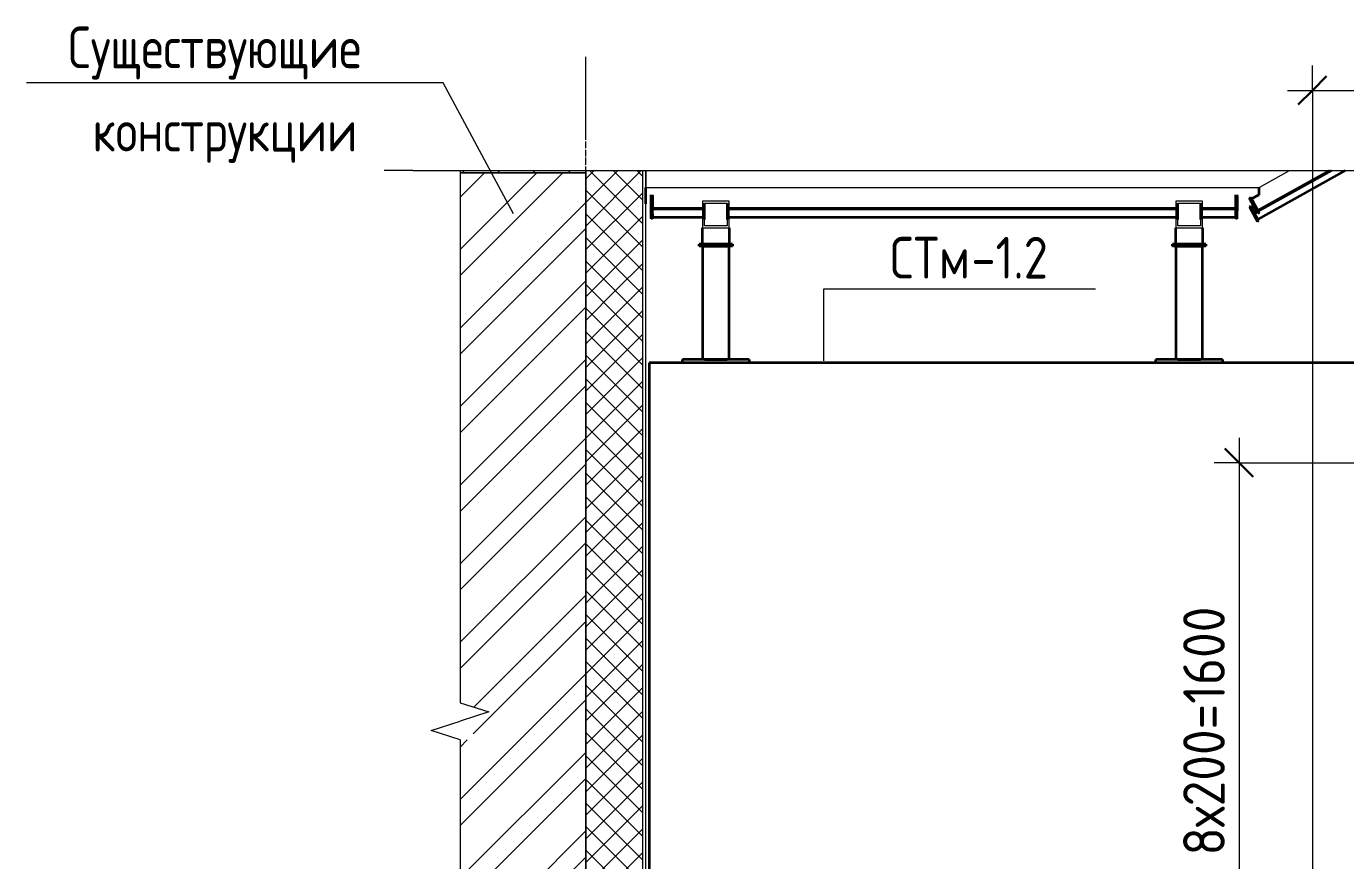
# Model space of a CAD drawing. Header units: millimetres. Extents: x -24739 to 22705, y -5184 to 8174.
# Drawn here: x -16324 to -12366, y -2364 to 140 of the extents above; entities that cross this region are included whole.
import ezdxf

# ---------------------------------------------------------------- set-up
doc = ezdxf.new("R2010")
doc.units = ezdxf.units.MM
doc.linetypes.add('02 Штрихпунктирная _20 мм_', pattern=[25, 20, -2.5, 0, -2.5])
for name, color, linetype, lineweight in [('AA_Dim', 7, 'Continuous', 9), ('AA_Dim-50', 7, 'Continuous', 9), ('AA_Oformlenie', 7, 'Continuous', 9), ('AA_Vinoska', 7, 'Continuous', 9), ('AF_Balki', 7, 'Continuous', 20), ('AF_Perekritie', 7, 'Continuous', 60), ('AF_Perekritie_Опалубка', 253, 'Continuous', 20), ('AF_Perekritie_Опалубка_Существующая', 253, 'Continuous', 20), ('AF_Pokritie', 7, 'Continuous', 9), ('AF_Stena', 7, 'Continuous', 60), ('AF_Stena_Опалубка', 253, 'Continuous', 20), ('AF_Stena_Опалубка_Существующая', 253, 'Continuous', 20), ('KR_Colonna_KG', 7, 'Continuous', 20), ('KR_Detal', 7, 'Continuous', 20), ('Оси', 7, 'Continuous', 9)]:
    doc.layers.add(name, color=color, linetype=linetype, lineweight=lineweight)
doc.styles.add('GOST Common', font='GOST_Common.ttf', dxfattribs={"width": 0.85, "height": 125})
doc.styles.add('ISOCPEUR', font='isocpeur.TTF', dxfattribs={"width": 0.85, "height": 125})
doc.styles.add('ISOCPEUR_3', font='isocpeur.TTF', dxfattribs={"width": 0.9, "height": 125})
doc.dimstyles.new('00_Точн_3_знака__прозр__1', dxfattribs={"dimscale": 304.8, "dimtxt": 125.344371, "dimasz": 0.278871, "dimexe": 0.246063, "dimexo": 0.164042, "dimgap": 0.016404, "dimtad": 1, "dimdec": 3, "dimrnd": 0.001, "dimdsep": 46, "dimtxsty": 'ISOCPEUR_3', "dimblk1": 'OBLIQUE', "dimblk2": 'OBLIQUE', "dimsah": 1, "dimcen": 0.09, "dimdle": 0.246063, "dimazin": 0, "dimtfac": 1, "dimtdec": 4, "dimtix": 1, "dimtmove": 0, "dimatfit": 3, "dimfxl": 1, "dimtvp": 1, "dimtolj": 1, "dimtzin": 0, "dimlwd": 18, "dimlwe": 18, "dimarcsym": 2})
pattern_1 = [(45, (-11728.543, -300), (-35.35534, 35.35534), []), (135, (-11728.543, -300), (-35.35534, -35.35534), [])]

# ---------------------------------------------------------------- blocks, each defined once
blk = doc.blocks.new('Лестница - Лестница-3665978-КР_РЗ_Опл_1')
at = {"layer": 'AF_Perekritie', "lineweight": 9}
h = blk.add_hatch(dxfattribs=at)
h.set_pattern_fill('FP_4', color=256, style=0, pattern_type=2)
h.set_pattern_definition([(45, (-3932.58, -300), (-112.253, 112.253), []), (45, (-3820.32, -300), (-112.253, 112.253), [198.437, -39.687, 1.676, -38.011])])
h.paths.add_polyline_path([(-4369.6, -3010), (-2270, -1612.2), (-2270, -1592.2), (-1970, -1592.2), (-1970, -1170), (-2270, -1170), (-2270, -1370), (-2570, -1370), (-2570, -1570), (-2870, -1570), (-2870, -1770), (-3170, -1770), (-3170, -1970), (-3470, -1970), (-3470, -2170), (-3770, -2170), (-3770, -2370), (-4070, -2370), (-4070, -2570), (-4370, -2570), (-4370, -2770), (-4670, -2770), (-4670, -2990), (-4390, -2990), (-4390, -3010)])
at = {"layer": 'AF_Perekritie'}
for p, q in [((-1970, -1170), (-2270, -1170)), ((-2270, -1170), (-2270, -1370)), ((-1970, -1612.2), (-1970, -1170)), ((-2270, -1370), (-2570, -1370)), ((-2570, -1370), (-2570, -1570)), ((-2570, -1570), (-2870, -1570)), ((-2870, -1570), (-2870, -1770)), ((-4369.6, -3010), (-2270, -1612.2)), ((-2870, -1770), (-3170, -1770)), ((-3170, -1770), (-3170, -1970)), ((-3170, -1970), (-3470, -1970)), ((-3470, -1970), (-3470, -2170)), ((-3470, -2170), (-3770, -2170)), ((-3770, -2170), (-3770, -2370)), ((-3770, -2370), (-4070, -2370)), ((-4070, -2370), (-4070, -2570)), ((-4070, -2570), (-4370, -2570)), ((-4370, -2570), (-4370, -2770)), ((-4670, -2770), (-4670, -2990)), ((-4370, -2770), (-4670, -2770)), ((-4390, -3010), (-4369.6, -3010))]:
    blk.add_line(p, q, dxfattribs=at)
blk = doc.blocks.new('253_Профиль гнутый сварной квадратный _НесКаркас_Балка_ - Балка_40х4-4135800-КР_РЗ_Опл_1')
at = {"layer": 'AF_Balki', "color": 31, "lineweight": 35}
for p, q in [((-4833.7, -439.6), (-4570.5, -293.2)), ((-4845.4, -400.4), (-4853.1, -404.7)), ((-4833.7, -439.6), (-4853.1, -404.7)), ((-4837.6, -432.5), (-4835.5, -436.3))]:
    blk.add_line(p, q, dxfattribs=at)
blk = doc.blocks.new('354_Прокат Лист _НесКаркас_РабПлоск_ - 354_Прокат Лист _НесКаркас_РабПлоск_-4017006-КР_РЗ_Опл_1')
at = {"layer": 'AF_Balki', "color": 31, "lineweight": 35}
for p, q in [((-4855.6, -400.1), (-4859.1, -402)), ((-4859.1, -402), (-4834.9, -445.6)), ((-4831.4, -443.7), (-4855.6, -400.1)), ((-4834.9, -445.6), (-4831.4, -443.7)), ((-4834.9, -445.6), (-4834.6, -446.2)), ((-4831.1, -444.2), (-4831.4, -443.7))]:
    blk.add_line(p, q, dxfattribs=at)
blk = doc.blocks.new('253_Профиль гнутый сварной квадратный _НесКаркас_Балка_ - Балка_40х4-4135801-КР_РЗ_Опл_1')
at = {"layer": 'AF_Balki', "color": 31, "lineweight": 35}
for p, q in [((-6650, -432.5), (-6650, -392.6)), ((-4900, -392.6), (-4900, -432.5)), ((-6650, -422.5), (-6650, -428.8)), ((-6650, -432.5), (-6500, -432.5)), ((-6420, -432.5), (-5080, -432.5)), ((-5000, -432.5), (-4900, -432.5)), ((-4900, -428.8), (-4900, -422.5))]:
    blk.add_line(p, q, dxfattribs=at)
blk = doc.blocks.new('354_Прокат Лист _НесКаркас_РабПлоск_ - 354_Прокат Лист _НесКаркас_РабПлоск_-V1-КР_РЗ_Опл_1')
at = {"layer": 'AF_Balki', "color": 31, "lineweight": 35}
for p, q in [((-4900, -437.2), (-4900, -392.6)), ((-4896, -437.2), (-4896, -392.6)), ((-4896, -437.2), (-4900, -437.2)), ((-4900, -437.2), (-4900, -437.8)), ((-4896, -437.8), (-4896, -437.2))]:
    blk.add_line(p, q, dxfattribs=at)
blk = doc.blocks.new('354_Прокат Лист _НесКаркас_РабПлоск_ - 354_Прокат Лист _НесКаркас_РабПлоск_-4002182-КР_РЗ_Опл_1')
at = {"layer": 'AF_Balki', "color": 31, "lineweight": 35}
for p, q in [((-2270, -870), (-2270, -860)), ((-2070, -860), (-2270, -860)), ((-2070, -870), (-2270, -870)), ((-2070, -860), (-2070, -870))]:
    blk.add_line(p, q, dxfattribs=at)
blk = doc.blocks.new('253_Профиль гнутый сварной квадратный _НесКаркас_Балка_ - Балка_80х6-4080235-КР_РЗ_Опл_1')
at = {"layer": 'AF_Balki', "color": 254}
for p, q in [((-5080, -384.9), (-5080, -465)), ((-5000, -384.9), (-5080, -384.9)), ((-5074, -459), (-5074, -390.9)), ((-5074, -390.9), (-5006, -390.9)), ((-5006, -390.9), (-5006, -459)), ((-5000, -465), (-5000, -384.9)), ((-5080, -465), (-5000, -465)), ((-5006, -459), (-5074, -459))]:
    blk.add_line(p, q, dxfattribs=at)
at = {"layer": 'AF_Balki', "color": 31, "lineweight": 35}
for p, q in [((-5074, -439.9), (-5074, -390.9)), ((-5006, -390.9), (-5006, -439.9)), ((-5080, -513.6), (-5080, -465)), ((-5000, -465), (-5000, -513.6))]:
    blk.add_line(p, q, dxfattribs=at)
blk = doc.blocks.new('354_Прокат Лист _НесКаркас_РабПлоск_ - 354_Прокат Лист _НесКаркас_РабПлоск_-V2-КР_РЗ_Опл_1')
at = {"layer": 'AF_Balki', "color": 31, "lineweight": 35}
for p, q in [((-5090, -519.6), (-5090, -513.6)), ((-4990, -513.6), (-5090, -513.6)), ((-4990, -513.6), (-4990, -519.6)), ((-4990, -519.6), (-5090, -519.6))]:
    blk.add_line(p, q, dxfattribs=at)
blk = doc.blocks.new('253_Профиль гнутый сварной квадратный _НесКаркас_Балка_ - Балка_80х6-4080535-КР_РЗ_Опл_1')
at = {"layer": 'AF_Balki', "color": 254}
for p, q in [((-6500, -384.9), (-6500, -465)), ((-6420, -384.9), (-6500, -384.9)), ((-6494, -459), (-6494, -390.9)), ((-6494, -390.9), (-6426, -390.9)), ((-6426, -390.9), (-6426, -459)), ((-6420, -465), (-6420, -384.9)), ((-6500, -465), (-6420, -465)), ((-6426, -459), (-6494, -459))]:
    blk.add_line(p, q, dxfattribs=at)
at = {"layer": 'AF_Balki', "color": 31, "lineweight": 35}
for p, q in [((-6494, -439.9), (-6494, -390.9)), ((-6426, -390.9), (-6426, -439.9)), ((-6500, -513.6), (-6500, -465)), ((-6420, -465), (-6420, -513.6))]:
    blk.add_line(p, q, dxfattribs=at)
blk = doc.blocks.new('253_Профиль гнутый сварной квадратный _НесКаркас_Балка_ - Балка_40х4-4135802-КР_РЗ_Опл_1')
at = {"layer": 'AF_Balki', "color": 31, "lineweight": 35}
for p, q in [((-4833.7, -413.2), (-4617.9, -293.2)), ((-4612.7, -293.2), (-4832.4, -415.4)), ((-4831.9, -366.6), (-4853.1, -378.4)), ((-4833.7, -413.2), (-4853.1, -378.4)), ((-4853.1, -378.4), (-4851.8, -380.6)), ((-4851.8, -380.6), (-4832.4, -415.4)), ((-4851, -382.1), (-4835.5, -410)), ((-4850, -383.8), (-4851, -382.1)), ((-4834.5, -411.7), (-4850, -383.8)), ((-4835.5, -410), (-4834.5, -411.7)), ((-4832.4, -415.4), (-4833.7, -413.2))]:
    blk.add_line(p, q, dxfattribs=at)
blk = doc.blocks.new('354_Прокат Лист _НесКаркас_РабПлоск_ - 354_Прокат Лист _НесКаркас_РабПлоск_-V3-КР_РЗ_Опл_1')
at = {"layer": 'AF_Balki', "color": 31, "lineweight": 35}
for p, q in [((-4855.6, -373.7), (-4859.1, -375.7)), ((-4859.1, -375.7), (-4834.9, -419.3)), ((-4857.6, -378.4), (-4859.1, -375.7)), ((-4833.4, -422), (-4857.6, -378.4)), ((-4831.4, -417.3), (-4855.6, -373.7)), ((-4854.1, -376.5), (-4855.6, -373.7)), ((-4854.1, -376.5), (-4829.9, -420.1)), ((-4834.9, -419.3), (-4831.4, -417.3)), ((-4834.9, -419.3), (-4833.4, -422)), ((-4829.9, -420.1), (-4833.4, -422)), ((-4829.9, -420.1), (-4831.4, -417.3))]:
    blk.add_line(p, q, dxfattribs=at)
blk = doc.blocks.new('253_Профиль гнутый сварной квадратный _НесКаркас_Балка_ - Балка_40х4-4135805-КР_РЗ_Опл_1')
at = {"layer": 'AF_Balki', "color": 31, "lineweight": 35}
for p, q in [((-6650, -406.2), (-6650, -366.3)), ((-6650, -367.8), (-6650, -369)), ((-6650, -369), (-6650, -408.9)), ((-6650, -370.6), (-6650, -402.5)), ((-6650, -372.7), (-6650, -370.6)), ((-6650, -404.6), (-6650, -372.7)), ((-4900, -366.3), (-4900, -406.2)), ((-4900, -369), (-4900, -367.8)), ((-4900, -408.9), (-4900, -369)), ((-4900, -370.6), (-4900, -372.7)), ((-4900, -402.5), (-4900, -370.6)), ((-4900, -372.7), (-4900, -404.6)), ((-6650, -402.5), (-6650, -404.6)), ((-6650, -408.9), (-6650, -406.2)), ((-6650, -406.2), (-6500, -406.2)), ((-6500, -408.9), (-6650, -408.9)), ((-6420, -406.2), (-5080, -406.2)), ((-5080, -408.9), (-6420, -408.9)), ((-5000, -406.2), (-4900, -406.2)), ((-4900, -408.9), (-5000, -408.9)), ((-4900, -404.6), (-4900, -402.5)), ((-4900, -406.2), (-4900, -408.9))]:
    blk.add_line(p, q, dxfattribs=at)
blk = doc.blocks.new('354_Прокат Лист _НесКаркас_РабПлоск_ - 354_Прокат Лист _НесКаркас_РабПлоск_-V4-КР_РЗ_Опл_1')
at = {"layer": 'AF_Balki', "color": 31, "lineweight": 35}
for p, q in [((-4900, -410.9), (-4900, -366.3)), ((-4900, -414.2), (-4900, -369)), ((-4896, -410.9), (-4896, -366.3)), ((-4896, -369), (-4896, -414.2)), ((-4896, -410.9), (-4900, -410.9)), ((-4900, -410.9), (-4900, -414.2)), ((-4900, -414.2), (-4896, -414.2)), ((-4896, -414.2), (-4896, -410.9))]:
    blk.add_line(p, q, dxfattribs=at)
blk = doc.blocks.new('354_Анкер клиновой _СоедНесК_РабПлоск_ - M12x120_20-V6-КР_РЗ_Опл_1')
at = {"layer": 'KR_Detal', "color": 254}
for p, q in [((-4986, -857.5), (-4986, -860)), ((-4986, -857.5), (-4980, -857.5)), ((-4983.2, -857.5), (-4985.8, -857.5)), ((-4980, -857.5), (-4983, -857.5)), ((-4980, -857.5), (-4974, -857.5)), ((-4974.2, -857.5), (-4980, -857.5)), ((-4974, -860), (-4974, -857.5))]:
    blk.add_line(p, q, dxfattribs=at)
blk = doc.blocks.new('354_Анкер клиновой _СоедНесК_РабПлоск_ - M12x120_20-V7-КР_РЗ_Опл_1')
at = {"layer": 'KR_Detal', "color": 254}
for p, q in [((-5106, -857.5), (-5106, -860)), ((-5106, -857.5), (-5100, -857.5)), ((-5100, -857.5), (-5105.8, -857.5)), ((-5100, -857.5), (-5094, -857.5)), ((-5095.8, -857.5), (-5100, -857.5)), ((-5094.2, -857.5), (-5095.5, -857.5)), ((-5094, -860), (-5094, -857.5))]:
    blk.add_line(p, q, dxfattribs=at)
blk = doc.blocks.new('354_Анкер клиновой _СоедНесК_РабПлоск_ - M12x120_20-3827929-КР_РЗ_Опл_1')
at = {"layer": 'KR_Detal', "color": 254}
for p, q in [((-2116, -857.5), (-2116, -860)), ((-2116, -857.5), (-2110, -857.5)), ((-2110, -857.5), (-2115.8, -857.5)), ((-2110, -857.5), (-2104, -857.5)), ((-2104.2, -857.5), (-2110, -857.5)), ((-2104, -860), (-2104, -857.5))]:
    blk.add_line(p, q, dxfattribs=at)
blk = doc.blocks.new('354_Анкер клиновой _СоедНесК_РабПлоск_ - M12x120_20-3843482-КР_РЗ_Опл_1')
at = {"layer": 'KR_Detal', "color": 254}
for p, q in [((-2236, -857.5), (-2236, -860)), ((-2236, -857.5), (-2230, -857.5)), ((-2230, -857.5), (-2235.8, -857.5)), ((-2230, -857.5), (-2224, -857.5)), ((-2224.2, -857.5), (-2230, -857.5)), ((-2224, -860), (-2224, -857.5))]:
    blk.add_line(p, q, dxfattribs=at)
blk = doc.blocks.new('011_ЛинияОбрыва _ЭлУзла_Линия_ - Тип 1-4040351-КР_РЗ_Опл_1')
at = {"layer": 'AA_Oformlenie'}
for p, q in [((-7226.9, -293.2), (-7226.9, -1890)), ((-7226.9, -2001.3), (-7226.9, -3810))]:
    blk.add_line(p, q, dxfattribs=at)
blk = doc.blocks.new('011_ЛинияОбрыва _ЭлУзла_Линия_ - Тип 1-4039154-КР_РЗ_Опл_1')
at = {"layer": 'AA_Oformlenie'}
blk.add_line((-7368.4, -293.2), (-3945.1, -293.2), dxfattribs=at)
blk = doc.blocks.new('DIMBLOCK16-КР_РЗ_Опл_1')
at = {"layer": 'AA_Dim-50', "lineweight": 18}
for p, q in [((-12466, -52.5), (-12466, 22.5)), ((-9766, -52.5), (-9766, 22.5)), ((-12541, -52.5), (-9691, -52.5)), ((-12466, -52.5), (-12466, -2720)), ((-9766, -52.5), (-9766, -1120))]:
    blk.add_line(p, q, dxfattribs=at)
at = {"layer": 'AA_Dim-50', "lineweight": 30}
for p, q in [((-12466, -52.5), (-12423.5, -10)), ((-9766, -52.5), (-9723.5, -10)), ((-12466, -52.5), (-12508.5, -95)), ((-9766, -52.5), (-9808.5, -95))]:
    blk.add_line(p, q, dxfattribs=at)
at = {"layer": 'AA_Dim-50', "color": 0, "lineweight": 18, "insert": (-11506.2, 115.3), "char_height": 125, "width": 936.535, "attachment_point": 1, "line_spacing_factor": 1.135194, "style": 'ISOCPEUR_3'}
blk.add_mtext('9х300=2700', dxfattribs=at)
blk = doc.blocks.new('_None')
blk = doc.blocks.new('010_Текст с выноской - Текст 2 строки-4009738-КР_РЗ_Опл_1')
at = {"layer": 'AA_Vinoska'}
blk.add_line((-7278.2, -30), (-8528.2, -30), dxfattribs=at)
blk = doc.blocks.new('DIMBLOCK20-КР_РЗ_Опл_1')
at = {"layer": 'AA_Dim-50', "lineweight": 18}
for p, q in [((-12685.7, -1095), (-12685.7, -2770)), ((-12685.7, -1170), (-12760.7, -1170)), ((-12685.7, -1170), (-10116, -1170)), ((-12685.7, -2770), (-12760.7, -2770)), ((-12685.7, -2770), (-12516, -2770)), ((-12685.7, -3010), (-12760.7, -3010)), ((-12685.7, -3010), (-12675.6, -3010))]:
    blk.add_line(p, q, dxfattribs=at)
at = {"layer": 'AA_Dim-50', "lineweight": 30}
for p, q in [((-12685.7, -1170), (-12728.2, -1127.5)), ((-12685.7, -1170), (-12643.2, -1212.5)), ((-12685.7, -2770), (-12728.2, -2727.5)), ((-12685.7, -2770), (-12643.2, -2812.5)), ((-12685.7, -3010), (-12728.2, -2967.5)), ((-12685.7, -3010), (-12643.2, -3052.5))]:
    blk.add_line(p, q, dxfattribs=at)
at = {"layer": 'AA_Dim-50', "color": 0, "lineweight": 18, "insert": (-12853.6, -2348.4), "char_height": 125, "width": 908.155, "attachment_point": 1, "rotation": 90, "line_spacing_factor": 1.135194, "style": 'ISOCPEUR_3'}
blk.add_mtext('8х200=1600', dxfattribs=at)
blk = doc.blocks.new('044_М_Универсальная с полкой - Марка-3031129-КР_РЗ_Опл_1')
at = {"layer": 'AA_Vinoska'}
blk.add_line((-6170.5, -2739.8), (-5420.5, -2739.8), dxfattribs=at)

msp = doc.modelspace()

# ---------------------------------------------------------------- hatches: boundary and pattern name
at = {"layer": 'AF_Perekritie', "lineweight": 9}
h = msp.add_hatch(dxfattribs=at)
h.set_pattern_fill('FP_10', color=9, style=0, pattern_type=2)
h.set_pattern_definition([(45, (-11728.54, -300), (-53.033, 53.033), [])])
h.paths.add_polyline_path([(-14645.9659, -300), (-14645.9659, -293.2355), (-15022.9123, -293.2355), (-15022.9123, -300)])
at = {"layer": 'AF_Stena', "lineweight": 9}
h = msp.add_hatch(dxfattribs=at)
h.set_pattern_fill('FP_7', color=9, style=0, pattern_type=2)
h.set_pattern_definition([(45, (-11728.54, -300), (-117.8655, 117.8655), []), (45, (-11649.97, -300), (-117.8655, 117.8655), [])])
h.paths.add_polyline_path([(-15022.9123, -2910), (-14645.9659, -2910), (-14645.9659, -300), (-15022.9123, -300), (-15022.9123, -1890), (-14936.3098, -1917.5), (-15022.9123, -1945), (-14983.6596, -1945), (-14983.6596, -2001.3087), (-15022.9123, -2001.3087), (-15022.9123, -2063.8277)])
h = msp.add_hatch(dxfattribs=at)
h.set_pattern_fill('FP_8', color=9, style=0, pattern_type=2)
h.set_pattern_definition(pattern_1)
h.paths.add_polyline_path([(-14475.9659, -650), (-14475.9659, -293.2355), (-14645.9659, -293.2355), (-14645.9659, -650)])
h = msp.add_hatch(dxfattribs=at)
h.set_pattern_fill('FP_8', color=9, style=0, pattern_type=2)
h.set_pattern_definition(pattern_1)
h.paths.add_polyline_path([(-14475.9659, -3210), (-14475.9659, -650), (-14645.9659, -650), (-14645.9659, -3210)])

# ---------------------------------------------------------------- linework, layer by layer
at = {"layer": 'AA_Vinoska'}
for p, q in [((-14863.203, -423.3252), (-15074.2148, -30)), ((-15164.3941, -293.2355), (-15250.3459, -293.2355)), ((-13931.8687, -647.9072), (-13866.5638, -647.9072)), ((-13931.8687, -863.9156), (-13931.8687, -647.9072)), ((-15022.9123, -1890), (-14936.3098, -1917.5)), ((-14936.3098, -1917.5), (-15022.9123, -1945)), ((-15109.5625, -1973.1543), (-15022.9123, -1945)), ((-15022.9123, -2001.3087), (-15109.5625, -1973.1543))]:
    msp.add_line(p, q, dxfattribs=at)
at = {"layer": 'AF_Perekritie_Опалубка_Существующая', "color": 254}
for p, q in [((-15022.9123, -300), (-14645.9659, -300)), ((-14645.9659, -300), (-14645.9659, -293.2355))]:
    msp.add_line(p, q, dxfattribs=at)
at = {"layer": 'AF_Pokritie', "color": 254, "lineweight": 20}
for p, q in [((-14465.9659, -293.2355), (-14465.9659, -343.9463)), ((-12625.9659, -343.9463), (-12534.7933, -293.2355)), ((-14465.9659, -343.9463), (-12625.9659, -343.9463))]:
    msp.add_line(p, q, dxfattribs=at)
at = {"layer": 'AF_Pokritie', "color": 31, "lineweight": 35}
for p, q in [((-14465.9659, -392.9877), (-14465.9659, -343.9463)), ((-12625.9659, -366.5584), (-12625.9659, -343.9463))]:
    msp.add_line(p, q, dxfattribs=at)
at = {"layer": 'AF_Stena_Опалубка', "lineweight": 35}
for p, q in [((-9765.9659, -870), (-14455.9659, -870)), ((-14455.9659, -870), (-14455.9659, -3010))]:
    msp.add_line(p, q, dxfattribs=at)
at = {"layer": 'AF_Stena_Опалубка_Существующая', "color": 254}
for p, q in [((-14645.9659, -300), (-15022.9123, -300)), ((-14645.9659, -293.2355), (-14645.9659, -650)), ((-14645.9659, -2910), (-14645.9659, -300)), ((-14475.9659, -293.2355), (-14475.9659, -650)), ((-14465.9659, -650), (-14465.9659, -293.2355)), ((-14645.9659, -650), (-14645.9659, -3210)), ((-14475.9659, -650), (-14475.9659, -3210)), ((-14465.9659, -3210), (-14465.9659, -650))]:
    msp.add_line(p, q, dxfattribs=at)
at = {"layer": 'KR_Colonna_KG', "color": 31, "lineweight": 35}
for p, q in [((-14295.9659, -519.6383), (-14215.9659, -519.6383)), ((-14295.9659, -519.6383), (-14295.9659, -860)), ((-14221.9659, -519.6383), (-14289.9659, -519.6383)), ((-14215.9659, -860), (-14215.9659, -519.6383)), ((-12875.9659, -519.6383), (-12795.9659, -519.6383)), ((-12875.9659, -519.6383), (-12875.9659, -860)), ((-12801.9659, -519.6383), (-12869.9659, -519.6383)), ((-12795.9659, -860), (-12795.9659, -519.6383)), ((-14215.9659, -860), (-14295.9659, -860)), ((-14289.9659, -860), (-14221.9659, -860)), ((-12795.9659, -860), (-12875.9659, -860)), ((-12869.9659, -860), (-12801.9659, -860))]:
    msp.add_line(p, q, dxfattribs=at)
at = {"layer": 'Оси'}
msp.add_line((-14645.9659, -201.3726), (-14645.9659, 48.6274), dxfattribs=at)
at = {"layer": 'Оси', "linetype": '02 Штрихпунктирная _20 мм_'}
msp.add_line((-14645.9659, -4216.6588), (-14645.9659, -201.3726), dxfattribs=at)

# ---------------------------------------------------------------- block references
at = {"layer": 'AA_Oformlenie'}
for name in ['011_ЛинияОбрыва _ЭлУзла_Линия_ - Тип 1-4039154-КР_РЗ_Опл_1', '011_ЛинияОбрыва _ЭлУзла_Линия_ - Тип 1-4040351-КР_РЗ_Опл_1']:
    msp.add_blockref(name, (-7795.9659, 0), dxfattribs=at)
at = {"layer": 'AA_Vinoska'}
for name, p in [('010_Текст с выноской - Текст 2 строки-4009738-КР_РЗ_Опл_1', (-7795.9659, 0)), ('044_М_Универсальная с полкой - Марка-3031129-КР_РЗ_Опл_1', (-7696.0176, 2091.9068))]:
    msp.add_blockref(name, p, dxfattribs=at)
at = {"layer": 'AF_Balki', "color": 31, "lineweight": 35}
for name, p in [('253_Профиль гнутый сварной квадратный _НесКаркас_Балка_ - Балка_40х4-4135800-КР_РЗ_Опл_1', (-7795.9659, 0)), ('253_Профиль гнутый сварной квадратный _НесКаркас_Балка_ - Балка_40х4-4135802-КР_РЗ_Опл_1', (-7795.9659, 0)), ('354_Прокат Лист _НесКаркас_РабПлоск_ - 354_Прокат Лист _НесКаркас_РабПлоск_-V4-КР_РЗ_Опл_1', (-9549.9659, 0)), ('354_Прокат Лист _НесКаркас_РабПлоск_ - 354_Прокат Лист _НесКаркас_РабПлоск_-V1-КР_РЗ_Опл_1', (-9549.9659, 0)), ('253_Профиль гнутый сварной квадратный _НесКаркас_Балка_ - Балка_40х4-4135805-КР_РЗ_Опл_1', (-7795.9659, 0)), ('253_Профиль гнутый сварной квадратный _НесКаркас_Балка_ - Балка_40х4-4135801-КР_РЗ_Опл_1', (-7795.9659, 0)), ('253_Профиль гнутый сварной квадратный _НесКаркас_Балка_ - Балка_80х6-4080535-КР_РЗ_Опл_1', (-7795.9659, 0)), ('253_Профиль гнутый сварной квадратный _НесКаркас_Балка_ - Балка_80х6-4080235-КР_РЗ_Опл_1', (-7795.9659, 0)), ('354_Прокат Лист _НесКаркас_РабПлоск_ - 354_Прокат Лист _НесКаркас_РабПлоск_-V4-КР_РЗ_Опл_1', (-7795.9659, 0)), ('354_Прокат Лист _НесКаркас_РабПлоск_ - 354_Прокат Лист _НесКаркас_РабПлоск_-V1-КР_РЗ_Опл_1', (-7795.9659, 0)), ('354_Прокат Лист _НесКаркас_РабПлоск_ - 354_Прокат Лист _НесКаркас_РабПлоск_-V3-КР_РЗ_Опл_1', (-7795.9659, 0)), ('354_Прокат Лист _НесКаркас_РабПлоск_ - 354_Прокат Лист _НесКаркас_РабПлоск_-4017006-КР_РЗ_Опл_1', (-7795.9659, 0)), ('354_Прокат Лист _НесКаркас_РабПлоск_ - 354_Прокат Лист _НесКаркас_РабПлоск_-V2-КР_РЗ_Опл_1', (-9215.9659, 0)), ('354_Прокат Лист _НесКаркас_РабПлоск_ - 354_Прокат Лист _НесКаркас_РабПлоск_-V2-КР_РЗ_Опл_1', (-7795.9659, 0)), ('354_Прокат Лист _НесКаркас_РабПлоск_ - 354_Прокат Лист _НесКаркас_РабПлоск_-4002182-КР_РЗ_Опл_1', (-12085.9659, 0)), ('354_Прокат Лист _НесКаркас_РабПлоск_ - 354_Прокат Лист _НесКаркас_РабПлоск_-4002182-КР_РЗ_Опл_1', (-10665.9659, 0))]:
    msp.add_blockref(name, p, dxfattribs=at)
at = {"layer": 'AF_Perekritie_Опалубка', "lineweight": 35}
msp.add_blockref('Лестница - Лестница-3665978-КР_РЗ_Опл_1', (-7795.9659, 0), dxfattribs=at)
at = {"layer": 'KR_Detal', "color": 254}
for name, p in [('354_Анкер клиновой _СоедНесК_РабПлоск_ - M12x120_20-3843482-КР_РЗ_Опл_1', (-12085.9659, 0)), ('354_Анкер клиновой _СоедНесК_РабПлоск_ - M12x120_20-3827929-КР_РЗ_Опл_1', (-12085.9659, 0)), ('354_Анкер клиновой _СоедНесК_РабПлоск_ - M12x120_20-V7-КР_РЗ_Опл_1', (-7795.9659, 0)), ('354_Анкер клиновой _СоедНесК_РабПлоск_ - M12x120_20-V6-КР_РЗ_Опл_1', (-7795.9659, 0))]:
    msp.add_blockref(name, p, dxfattribs=at)

# ---------------------------------------------------------------- texts
at = {"layer": 'AA_Vinoska', "char_height": 125, "attachment_point": 1}
for s, insert, width, style in [('Существующие', (-16198.8164, 139.1152), 1209.546016, 'GOST Common'), ('конструкции', (-16125.7164, -110.8848), 1032.373078, 'GOST Common'), ('СТм', (-13733.3888, -492.0188), 296.423953, 'ISOCPEUR'), ('-1.2', (-13488.8146, -492.0188), 286.202437, 'ISOCPEUR')]:
    msp.add_mtext(s, dxfattribs=dict(at, insert=insert, width=width, style=style))

# ---------------------------------------------------------------- dimensions: what is measured, and where the dimension line sits
at = {"layer": 'AA_Dim', "lineweight": 18}
for base, p1, p2, angle, text, override, picture, middle in [((-9765.9659, -52.5309), (-12465.9659, -2770), (-9765.9659, -1170), 0, '9х300=2700', {"dimpost": '<>', "dimblk1": 'None', "dimblk2": 'None', "dimsah": 1, "dimfxl": 3138.470965}, 'DIMBLOCK16-КР_РЗ_Опл_1', (-11115.9659, 14.9691)), ((-12685.7224, -2770), (-10065.9659, -1170), (-12465.9659, -2770), 90, '8х200=1600', {"dimpost": '<>', "dimblk1": 'None', "dimblk2": 'None', "dimsah": 1, "dimfxl": 2884.44102}, 'DIMBLOCK20-КР_РЗ_Опл_1', (-12753.2224, -1970))]:
    dim = msp.add_linear_dim(base=base, p1=p1, p2=p2, angle=angle, text=text, dimstyle='00_Точн_3_знака__прозр__1', override=override, dxfattribs=at)
    dim.commit()
    dim.dimension.update_dxf_attribs({"geometry": picture, "text_midpoint": middle})

doc.saveas('drawing.dxf')
